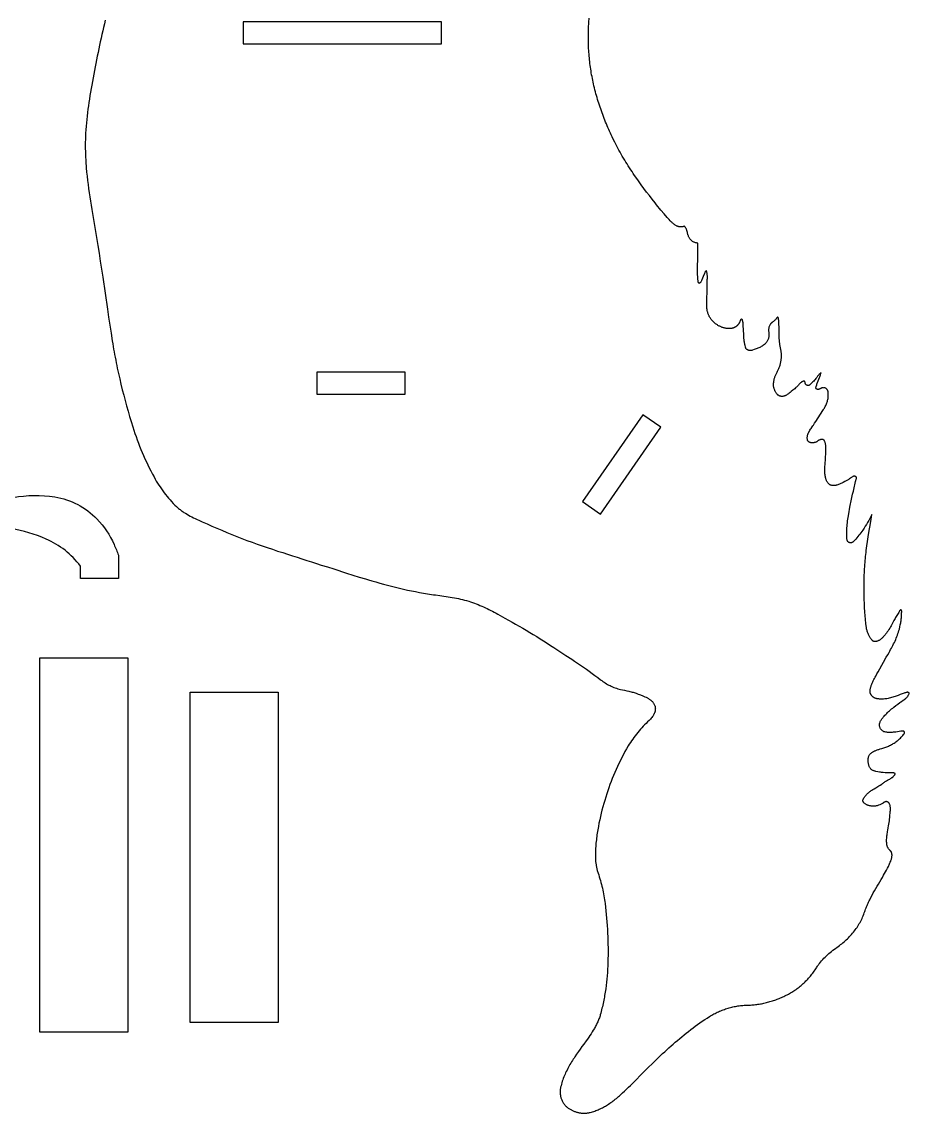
# Model space of a CAD drawing. Extents: x 35.5 to 67.2, y 24 to 50.4.
# Drawn here: x 54.17 to 59.21, y 24.09 to 30.28 of the extents above; entities that cross this region are included whole.
import ezdxf

# ---------------------------------------------------------------- set-up
doc = ezdxf.new("R2010")
doc.units = 0
doc.header["$MEASUREMENT"] = 0
doc.layers.get('0').update_dxf_attribs({"linetype": 'CONTINUOUS'})

msp = doc.modelspace()

# ---------------------------------------------------------------- linework, layer by layer
msp.add_lwpolyline([(54.6462, 30.2933), (54.6413, 30.2731), (54.6365, 30.2528), (54.6318, 30.2325), (54.6271, 30.2122), (54.6225, 30.1918), (54.618, 30.1715), (54.6135, 30.1511), (54.6092, 30.1307), (54.6049, 30.1103), (54.6007, 30.0898), (54.5965, 30.0694), (54.5925, 30.0489), (54.5885, 30.0285), (54.5846, 30.008), (54.5807, 29.9875), (54.577, 29.967), (54.5733, 29.9465), (54.5697, 29.9259), (54.5661, 29.9054), (54.5627, 29.8848), (54.5595, 29.8656), (54.5565, 29.8463), (54.5535, 29.8271), (54.5507, 29.8078), (54.5481, 29.7885), (54.5455, 29.7692), (54.5432, 29.7499), (54.5411, 29.7305), (54.5392, 29.7112), (54.5375, 29.6918), (54.536, 29.6724), (54.5348, 29.6529), (54.5339, 29.6335), (54.5335, 29.6238), (54.5332, 29.614), (54.533, 29.6043), (54.5329, 29.5946), (54.5329, 29.5848), (54.5329, 29.5751), (54.533, 29.5631), (54.5333, 29.5512), (54.5336, 29.5393), (54.534, 29.5274), (54.5346, 29.5155), (54.5352, 29.5036), (54.5359, 29.4918), (54.5367, 29.4799), (54.5375, 29.468), (54.5385, 29.4561), (54.5406, 29.4324), (54.5429, 29.4088), (54.5456, 29.3851), (54.5485, 29.3615), (54.5516, 29.3379), (54.5549, 29.3143), (54.5585, 29.2907), (54.5622, 29.2672), (54.566, 29.2437), (54.57, 29.2202), (54.574, 29.1967), (54.5818, 29.1517), (54.5894, 29.1066), (54.5968, 29.0615), (54.604, 29.0164), (54.6111, 28.9712), (54.618, 28.926), (54.6249, 28.8808), (54.6317, 28.8356), (54.6451, 28.7451), (54.6585, 28.6546), (54.6652, 28.6094), (54.672, 28.5642), (54.679, 28.519), (54.686, 28.4739), (54.6885, 28.4584), (54.691, 28.443), (54.6937, 28.4275), (54.6964, 28.4121), (54.6992, 28.3966), (54.7021, 28.3812), (54.7051, 28.3658), (54.7081, 28.3504), (54.7112, 28.3351), (54.7144, 28.3197), (54.7177, 28.3044), (54.7211, 28.289), (54.7245, 28.2737), (54.728, 28.2584), (54.7352, 28.2279), (54.7427, 28.1974), (54.7505, 28.167), (54.7585, 28.1367), (54.7668, 28.1064), (54.7754, 28.0762), (54.7842, 28.0461), (54.7932, 28.0161), (54.8025, 27.9862), (54.8083, 27.9678), (54.8144, 27.9495), (54.8207, 27.9313), (54.8272, 27.9131), (54.834, 27.895), (54.8409, 27.877), (54.8481, 27.859), (54.8555, 27.8412), (54.8631, 27.8234), (54.871, 27.8058), (54.879, 27.7882), (54.8873, 27.7708), (54.8958, 27.7534), (54.9045, 27.7362), (54.9134, 27.7191), (54.9225, 27.7022), (54.929, 27.6906), (54.9356, 27.6792), (54.9425, 27.6679), (54.9496, 27.6567), (54.9568, 27.6456), (54.9643, 27.6347), (54.972, 27.6238), (54.9799, 27.6132), (54.9879, 27.6027), (54.9962, 27.5923), (55.0047, 27.5822), (55.0134, 27.5722), (55.0223, 27.5624), (55.0314, 27.5527), (55.0408, 27.5433), (55.0503, 27.5341), (55.0542, 27.5305), (55.0581, 27.527), (55.0621, 27.5236), (55.0662, 27.5202), (55.0703, 27.517), (55.0745, 27.5138), (55.0788, 27.5107), (55.0831, 27.5076), (55.0874, 27.5047), (55.0918, 27.5017), (55.1007, 27.4961), (55.1098, 27.4907), (55.119, 27.4855), (55.1283, 27.4805), (55.1377, 27.4756), (55.1472, 27.4709), (55.1568, 27.4663), (55.1664, 27.4618), (55.176, 27.4574), (55.1953, 27.4486), (55.2232, 27.4361), (55.2512, 27.4238), (55.2793, 27.4116), (55.3074, 27.3996), (55.3357, 27.3878), (55.3641, 27.3763), (55.3925, 27.3649), (55.4211, 27.3537), (55.4497, 27.3428), (55.4784, 27.3321), (55.5072, 27.3216), (55.5361, 27.3114), (55.5651, 27.3015), (55.5941, 27.2918), (55.6233, 27.2823), (55.6525, 27.2732), (55.6798, 27.2646), (55.707, 27.2558), (55.7343, 27.247), (55.7615, 27.238), (55.7887, 27.2291), (55.8159, 27.2202), (55.8432, 27.2114), (55.8705, 27.2029), (55.9064, 27.1917), (55.9423, 27.1804), (56.014, 27.1574), (56.0499, 27.146), (56.0858, 27.1347), (56.1218, 27.1237), (56.1398, 27.1183), (56.1578, 27.113), (56.1801, 27.1066), (56.2024, 27.1003), (56.2247, 27.0941), (56.2471, 27.0882), (56.2696, 27.0823), (56.2921, 27.0767), (56.3146, 27.0713), (56.3372, 27.0661), (56.3598, 27.061), (56.3825, 27.0563), (56.4053, 27.0517), (56.428, 27.0474), (56.4509, 27.0434), (56.4737, 27.0396), (56.4967, 27.0362), (56.5081, 27.0346), (56.5196, 27.033), (56.5433, 27.0299), (56.567, 27.0266), (56.5788, 27.0248), (56.5906, 27.023), (56.6024, 27.0211), (56.6141, 27.0191), (56.6259, 27.0169), (56.6376, 27.0146), (56.6492, 27.0122), (56.6609, 27.0096), (56.6725, 27.0068), (56.684, 27.0038), (56.6956, 27.0006), (56.7071, 26.9971), (56.7179, 26.9936), (56.7286, 26.99), (56.7392, 26.9862), (56.7498, 26.9822), (56.7603, 26.9781), (56.7708, 26.9738), (56.7812, 26.9694), (56.7915, 26.9648), (56.8017, 26.9602), (56.812, 26.9553), (56.8221, 26.9504), (56.8322, 26.9453), (56.8422, 26.9402), (56.8522, 26.9349), (56.8622, 26.9295), (56.8721, 26.9241), (56.9126, 26.9014), (56.953, 26.8786), (56.9731, 26.8672), (56.9932, 26.8556), (57.0133, 26.844), (57.0333, 26.8323), (57.0532, 26.8205), (57.0731, 26.8086), (57.0929, 26.7966), (57.1126, 26.7844), (57.1323, 26.7721), (57.1518, 26.7597), (57.1713, 26.7471), (57.1907, 26.7343), (57.2242, 26.7121), (57.2578, 26.69), (57.2913, 26.6678), (57.3081, 26.6567), (57.3248, 26.6455), (57.3414, 26.6342), (57.358, 26.6228), (57.3744, 26.6114), (57.3908, 26.5998), (57.4071, 26.5881), (57.4233, 26.5762), (57.4394, 26.5642), (57.4554, 26.5519), (57.4617, 26.5472), (57.4681, 26.5426), (57.4746, 26.5381), (57.4812, 26.5338), (57.488, 26.5297), (57.4948, 26.5258), (57.5018, 26.522), (57.5088, 26.5184), (57.5159, 26.5151), (57.5231, 26.5119), (57.5304, 26.5089), (57.5378, 26.5062), (57.5452, 26.5036), (57.5527, 26.5013), (57.5603, 26.4993), (57.5679, 26.4974), (57.5797, 26.4949), (57.5917, 26.4923), (57.6038, 26.4897), (57.6159, 26.487), (57.6219, 26.4855), (57.6278, 26.484), (57.6337, 26.4824), (57.6395, 26.4808), (57.6451, 26.479), (57.6507, 26.4772), (57.6561, 26.4753), (57.6613, 26.4732), (57.6683, 26.4704), (57.6755, 26.4677), (57.6905, 26.462), (57.6981, 26.459), (57.7056, 26.4558), (57.7131, 26.4524), (57.7168, 26.4506), (57.7204, 26.4487), (57.7239, 26.4467), (57.7274, 26.4447), (57.7308, 26.4426), (57.7341, 26.4404), (57.7373, 26.438), (57.7404, 26.4356), (57.7433, 26.4331), (57.7461, 26.4304), (57.7488, 26.4276), (57.7514, 26.4247), (57.7537, 26.4217), (57.7559, 26.4185), (57.758, 26.4152), (57.7598, 26.4117), (57.7615, 26.4081), (57.7629, 26.4043), (57.7638, 26.4014), (57.7645, 26.3984), (57.7651, 26.3955), (57.7654, 26.3926), (57.7656, 26.3897), (57.7657, 26.3868), (57.7656, 26.3839), (57.7653, 26.381), (57.765, 26.3781), (57.7644, 26.3753), (57.7638, 26.3725), (57.763, 26.3696), (57.7621, 26.3668), (57.7611, 26.3641), (57.76, 26.3613), (57.7587, 26.3586), (57.7574, 26.3559), (57.756, 26.3532), (57.7545, 26.3506), (57.7529, 26.348), (57.7513, 26.3455), (57.7496, 26.3429), (57.7459, 26.338), (57.7421, 26.3333), (57.7381, 26.3288), (57.734, 26.3245), (57.7298, 26.3204), (57.7215, 26.3126), (57.7132, 26.3045), (57.705, 26.2963), (57.697, 26.2879), (57.689, 26.2794), (57.6811, 26.2707), (57.6734, 26.2619), (57.6658, 26.2529), (57.6584, 26.2438), (57.6512, 26.2345), (57.6441, 26.2252), (57.6372, 26.2157), (57.6305, 26.2061), (57.6241, 26.1964), (57.6178, 26.1865), (57.6118, 26.1766), (57.6025, 26.1605), (57.5934, 26.1442), (57.5845, 26.1277), (57.5759, 26.1112), (57.5674, 26.0945), (57.5592, 26.0777), (57.5512, 26.0607), (57.5435, 26.0437), (57.536, 26.0265), (57.5287, 26.0092), (57.5216, 25.9919), (57.5148, 25.9744), (57.5082, 25.9569), (57.5019, 25.9394), (57.4958, 25.9217), (57.4899, 25.904), (57.4841, 25.8859), (57.4786, 25.8677), (57.4732, 25.8495), (57.4681, 25.8311), (57.4632, 25.8127), (57.4585, 25.7942), (57.4541, 25.7757), (57.45, 25.7571), (57.4461, 25.7384), (57.4425, 25.7197), (57.4408, 25.7103), (57.4392, 25.7009), (57.4377, 25.6915), (57.4362, 25.6821), (57.4348, 25.6727), (57.4335, 25.6633), (57.4323, 25.6538), (57.4312, 25.6444), (57.4301, 25.635), (57.4291, 25.6255), (57.4283, 25.6161), (57.4275, 25.6066), (57.4268, 25.5971), (57.4262, 25.5875), (57.4258, 25.5779), (57.4255, 25.5684), (57.4254, 25.5588), (57.4255, 25.5492), (57.4258, 25.5396), (57.4263, 25.53), (57.4271, 25.5205), (57.4281, 25.511), (57.4295, 25.5015), (57.4302, 25.4968), (57.4311, 25.4921), (57.432, 25.4874), (57.433, 25.4828), (57.4341, 25.4781), (57.4353, 25.4735), (57.4366, 25.4689), (57.4379, 25.4643), (57.4394, 25.4597), (57.4409, 25.4552), (57.4445, 25.4446), (57.448, 25.434), (57.4512, 25.4234), (57.4543, 25.4127), (57.4573, 25.402), (57.4601, 25.3912), (57.4627, 25.3804), (57.4652, 25.3696), (57.4676, 25.3588), (57.4698, 25.3479), (57.4719, 25.337), (57.4739, 25.3261), (57.4757, 25.3151), (57.4774, 25.3041), (57.479, 25.2931), (57.4805, 25.282), (57.4831, 25.2612), (57.4854, 25.2404), (57.4876, 25.2195), (57.4895, 25.1986), (57.4913, 25.1778), (57.4928, 25.1569), (57.4941, 25.136), (57.4951, 25.1151), (57.496, 25.0941), (57.4967, 25.0732), (57.4971, 25.0523), (57.4974, 25.0313), (57.4974, 25.0104), (57.4973, 24.9894), (57.4969, 24.9684), (57.4964, 24.9474), (57.4957, 24.9287), (57.4948, 24.9099), (57.4936, 24.8912), (57.4922, 24.8726), (57.4906, 24.854), (57.4887, 24.8354), (57.4865, 24.8168), (57.4841, 24.7983), (57.4814, 24.7798), (57.4799, 24.7706), (57.4783, 24.7613), (57.4767, 24.7521), (57.475, 24.743), (57.4733, 24.7338), (57.4714, 24.7246), (57.4695, 24.7154), (57.4675, 24.7063), (57.4654, 24.6972), (57.4632, 24.688), (57.4609, 24.6789), (57.4586, 24.6698), (57.4561, 24.6608), (57.4536, 24.6517), (57.4519, 24.6459), (57.4501, 24.6401), (57.4481, 24.6344), (57.446, 24.6287), (57.4439, 24.6231), (57.4416, 24.6175), (57.4392, 24.612), (57.4367, 24.6065), (57.4342, 24.601), (57.4315, 24.5956), (57.4288, 24.5902), (57.426, 24.5849), (57.4231, 24.5796), (57.4201, 24.5743), (57.414, 24.5639), (57.4077, 24.5536), (57.4012, 24.5434), (57.3945, 24.5334), (57.3876, 24.5234), (57.3807, 24.5135), (57.3737, 24.5037), (57.3596, 24.4844), (57.3495, 24.4704), (57.3393, 24.4564), (57.3292, 24.4421), (57.3192, 24.4278), (57.3094, 24.4133), (57.3046, 24.4059), (57.2998, 24.3986), (57.2951, 24.3911), (57.2905, 24.3837), (57.2859, 24.3762), (57.2815, 24.3686), (57.2771, 24.361), (57.2729, 24.3534), (57.2688, 24.3457), (57.2648, 24.3379), (57.2609, 24.3301), (57.2571, 24.3222), (57.2535, 24.3143), (57.2501, 24.3064), (57.2468, 24.2983), (57.2436, 24.2902), (57.2407, 24.2821), (57.2379, 24.2739), (57.2353, 24.2656), (57.2329, 24.2573), (57.2307, 24.2489), (57.2286, 24.2404), (57.2278, 24.2365), (57.2272, 24.2326), (57.2266, 24.2285), (57.2262, 24.2245), (57.2259, 24.2205), (57.2258, 24.2164), (57.2258, 24.2123), (57.2259, 24.2083), (57.2262, 24.2042), (57.2266, 24.2001), (57.2271, 24.1961), (57.2277, 24.1921), (57.2285, 24.1882), (57.2294, 24.1842), (57.2305, 24.1804), (57.2316, 24.1766), (57.2332, 24.1722), (57.2349, 24.168), (57.2368, 24.1638), (57.2388, 24.1597), (57.2411, 24.1557), (57.2435, 24.1518), (57.2461, 24.1479), (57.2488, 24.1442), (57.2517, 24.1406), (57.2548, 24.1371), (57.258, 24.1337), (57.2613, 24.1305), (57.2647, 24.1274), (57.2683, 24.1245), (57.2719, 24.1217), (57.2757, 24.1191), (57.279, 24.117), (57.2824, 24.115), (57.2859, 24.113), (57.2893, 24.1112), (57.2929, 24.1094), (57.2965, 24.1077), (57.3001, 24.1061), (57.3037, 24.1046), (57.3074, 24.1031), (57.3112, 24.1018), (57.3149, 24.1005), (57.3187, 24.0994), (57.3226, 24.0983), (57.3264, 24.0973), (57.3303, 24.0965), (57.3342, 24.0957), (57.3381, 24.095), (57.342, 24.0944), (57.3459, 24.094), (57.3499, 24.0936), (57.3538, 24.0933), (57.3578, 24.0931), (57.3617, 24.0931), (57.3657, 24.0931), (57.3697, 24.0933), (57.3736, 24.0935), (57.3775, 24.0939), (57.3815, 24.0944), (57.3854, 24.095), (57.3893, 24.0957), (57.3932, 24.0965), (57.397, 24.0974), (57.4035, 24.0992), (57.4099, 24.1011), (57.4163, 24.1031), (57.4226, 24.1052), (57.4289, 24.1075), (57.4351, 24.1099), (57.4413, 24.1124), (57.4474, 24.1151), (57.4535, 24.1179), (57.4595, 24.1208), (57.4655, 24.1238), (57.4714, 24.1269), (57.4772, 24.1302), (57.483, 24.1335), (57.4888, 24.137), (57.4945, 24.1406), (57.501, 24.1448), (57.5075, 24.1492), (57.5139, 24.1537), (57.5202, 24.1582), (57.5265, 24.1628), (57.5327, 24.1676), (57.5388, 24.1723), (57.5449, 24.1772), (57.5509, 24.1821), (57.5569, 24.1871), (57.5628, 24.1922), (57.5686, 24.1973), (57.5802, 24.2077), (57.5916, 24.2183), (57.6029, 24.2291), (57.6141, 24.2399), (57.6252, 24.2509), (57.6362, 24.262), (57.658, 24.2842), (57.6799, 24.3064), (57.7027, 24.3293), (57.7256, 24.3521), (57.7487, 24.3748), (57.7719, 24.3974), (57.7836, 24.4086), (57.7953, 24.4197), (57.8071, 24.4308), (57.8189, 24.4418), (57.8308, 24.4527), (57.8428, 24.4636), (57.8548, 24.4744), (57.8669, 24.4851), (57.8791, 24.4957), (57.8913, 24.5062), (57.9037, 24.5167), (57.9161, 24.527), (57.9286, 24.5372), (57.9412, 24.5473), (57.9539, 24.5573), (57.9667, 24.5672), (57.9796, 24.5769), (57.9925, 24.5865), (58.0056, 24.596), (58.0189, 24.6054), (58.0322, 24.6146), (58.0456, 24.6236), (58.0592, 24.6325), (58.0728, 24.6412), (58.079, 24.645), (58.0852, 24.6487), (58.0915, 24.6523), (58.0979, 24.6558), (58.1043, 24.6591), (58.1107, 24.6624), (58.1172, 24.6655), (58.1238, 24.6685), (58.1304, 24.6715), (58.1371, 24.6743), (58.1438, 24.6769), (58.1505, 24.6795), (58.1573, 24.6819), (58.1641, 24.6843), (58.171, 24.6865), (58.1778, 24.6886), (58.1848, 24.6906), (58.1917, 24.6925), (58.1987, 24.6942), (58.2057, 24.6958), (58.2128, 24.6973), (58.2199, 24.6987), (58.227, 24.7), (58.2341, 24.7012), (58.2412, 24.7022), (58.2484, 24.7031), (58.2556, 24.7039), (58.2627, 24.7046), (58.2699, 24.7051), (58.2772, 24.7055), (58.2844, 24.7058), (58.2916, 24.706), (58.2986, 24.7062), (58.3056, 24.7064), (58.3126, 24.7068), (58.3196, 24.7074), (58.3266, 24.708), (58.3335, 24.7087), (58.3405, 24.7096), (58.3474, 24.7106), (58.3544, 24.7116), (58.3613, 24.7128), (58.3682, 24.7141), (58.3751, 24.7155), (58.3819, 24.7169), (58.3888, 24.7185), (58.3956, 24.7202), (58.4024, 24.7219), (58.4092, 24.7238), (58.4159, 24.7258), (58.4227, 24.7278), (58.4294, 24.7299), (58.436, 24.7321), (58.4427, 24.7344), (58.4493, 24.7368), (58.4558, 24.7393), (58.4624, 24.7418), (58.4689, 24.7444), (58.4753, 24.7471), (58.4818, 24.7499), (58.4882, 24.7527), (58.4945, 24.7556), (58.5008, 24.7586), (58.5071, 24.7616), (58.5136, 24.7649), (58.5201, 24.7684), (58.5265, 24.7719), (58.5328, 24.7755), (58.5391, 24.7793), (58.5454, 24.7832), (58.5516, 24.7872), (58.5577, 24.7912), (58.5637, 24.7955), (58.5697, 24.7998), (58.5756, 24.8042), (58.5814, 24.8087), (58.5872, 24.8133), (58.5928, 24.818), (58.5984, 24.8228), (58.6039, 24.8278), (58.6094, 24.8328), (58.6147, 24.8379), (58.6199, 24.843), (58.6251, 24.8483), (58.6302, 24.8537), (58.6352, 24.8591), (58.64, 24.8647), (58.6448, 24.8703), (58.6495, 24.876), (58.6541, 24.8817), (58.6586, 24.8876), (58.6629, 24.8935), (58.6672, 24.8995), (58.6713, 24.9056), (58.6754, 24.9117), (58.6793, 24.9179), (58.6819, 24.922), (58.6846, 24.9262), (58.6874, 24.9302), (58.6902, 24.9342), (58.6931, 24.9382), (58.696, 24.9421), (58.7021, 24.9498), (58.7084, 24.9573), (58.7149, 24.9646), (58.7216, 24.9718), (58.7285, 24.9788), (58.7355, 24.9856), (58.7428, 24.9922), (58.7502, 24.9987), (58.7577, 25.005), (58.7654, 25.0112), (58.7731, 25.0172), (58.781, 25.0231), (58.789, 25.0288), (58.7959, 25.0337), (58.8028, 25.0388), (58.8096, 25.0439), (58.8164, 25.0491), (58.823, 25.0544), (58.8296, 25.0599), (58.8361, 25.0654), (58.8425, 25.071), (58.8488, 25.0767), (58.855, 25.0826), (58.8611, 25.0885), (58.8671, 25.0946), (58.8729, 25.1008), (58.8786, 25.1071), (58.8842, 25.1135), (58.8897, 25.1201), (58.8949, 25.1266), (58.8999, 25.1333), (58.9048, 25.1401), (58.9095, 25.147), (58.914, 25.154), (58.9184, 25.1611), (58.9226, 25.1683), (58.9267, 25.1756), (58.9306, 25.183), (58.9343, 25.1905), (58.9378, 25.1981), (58.9412, 25.2057), (58.9445, 25.2134), (58.9475, 25.2212), (58.9505, 25.2291), (58.9532, 25.237), (58.9556, 25.2438), (58.9581, 25.2507), (58.9607, 25.2575), (58.9634, 25.2642), (58.9661, 25.2709), (58.969, 25.2776), (58.972, 25.2842), (58.975, 25.2908), (58.9781, 25.2974), (58.9813, 25.304), (58.9879, 25.3169), (58.9947, 25.3298), (59.0017, 25.3426), (59.0088, 25.3553), (59.0161, 25.3679), (59.0235, 25.3805), (59.0309, 25.393), (59.0459, 25.418), (59.0533, 25.4305), (59.0606, 25.443), (59.0662, 25.4527), (59.0717, 25.4624), (59.0771, 25.4723), (59.0823, 25.4823), (59.0873, 25.4924), (59.0897, 25.4974), (59.092, 25.5025), (59.0943, 25.5076), (59.0964, 25.5127), (59.0984, 25.5178), (59.1004, 25.5229), (59.1017, 25.5266), (59.103, 25.5305), (59.1042, 25.5344), (59.1053, 25.5384), (59.1063, 25.5424), (59.1071, 25.5465), (59.1076, 25.5505), (59.1079, 25.5546), (59.1079, 25.5566), (59.1079, 25.5585), (59.1078, 25.5605), (59.1076, 25.5625), (59.1073, 25.5644), (59.1069, 25.5663), (59.1064, 25.5682), (59.1058, 25.57), (59.1051, 25.5719), (59.1043, 25.5736), (59.1034, 25.5754), (59.1023, 25.5771), (59.1012, 25.5787), (59.0999, 25.5804), (59.0984, 25.5819), (59.0969, 25.5834), (59.0948, 25.5854), (59.0929, 25.5873), (59.0912, 25.5893), (59.0895, 25.5914), (59.088, 25.5934), (59.0867, 25.5956), (59.0854, 25.5977), (59.0842, 25.6), (59.0832, 25.6022), (59.0822, 25.6046), (59.0814, 25.6069), (59.0807, 25.6093), (59.08, 25.6118), (59.0795, 25.6143), (59.079, 25.6169), (59.0787, 25.6196), (59.078, 25.6263), (59.0776, 25.6329), (59.0774, 25.6396), (59.0775, 25.6461), (59.0777, 25.6527), (59.0782, 25.6592), (59.0788, 25.6657), (59.0796, 25.6722), (59.0804, 25.6787), (59.0815, 25.6851), (59.0826, 25.6916), (59.0837, 25.6981), (59.0862, 25.7111), (59.0888, 25.7241), (59.0905, 25.7334), (59.0919, 25.7426), (59.0931, 25.7518), (59.0942, 25.761), (59.0952, 25.7703), (59.0961, 25.7795), (59.0977, 25.7981), (59.0983, 25.8046), (59.0987, 25.8111), (59.099, 25.8174), (59.099, 25.8206), (59.0989, 25.8238), (59.0987, 25.827), (59.0984, 25.8301), (59.098, 25.8333), (59.0974, 25.8364), (59.0966, 25.8396), (59.0957, 25.8428), (59.0945, 25.8459), (59.0932, 25.8491), (59.0926, 25.8503), (59.0919, 25.8514), (59.0912, 25.8524), (59.0905, 25.8534), (59.0897, 25.8543), (59.0888, 25.8552), (59.088, 25.856), (59.087, 25.8567), (59.085, 25.858), (59.0829, 25.859), (59.0807, 25.8597), (59.0784, 25.8602), (59.0761, 25.8604), (59.0737, 25.8604), (59.0714, 25.8601), (59.069, 25.8596), (59.0667, 25.8588), (59.0645, 25.8578), (59.0623, 25.8565), (59.0603, 25.8549), (59.0587, 25.8536), (59.057, 25.8523), (59.0536, 25.85), (59.05, 25.8479), (59.0464, 25.846), (59.0427, 25.8443), (59.0389, 25.8427), (59.0315, 25.8397), (59.0281, 25.8385), (59.0246, 25.8374), (59.021, 25.8366), (59.0173, 25.8359), (59.0135, 25.8355), (59.0097, 25.8351), (59.0058, 25.8349), (59.002, 25.8349), (58.9981, 25.835), (58.9943, 25.8352), (58.9905, 25.8356), (58.9868, 25.836), (58.9832, 25.8366), (58.9797, 25.8373), (58.9763, 25.838), (58.9731, 25.8389), (58.9705, 25.8397), (58.9678, 25.8408), (58.9649, 25.8421), (58.962, 25.8436), (58.9591, 25.8453), (58.9562, 25.8472), (58.9535, 25.8493), (58.9509, 25.8515), (58.9486, 25.8538), (58.9476, 25.855), (58.9466, 25.8563), (58.9458, 25.8576), (58.945, 25.8589), (58.9443, 25.8602), (58.9438, 25.8615), (58.9433, 25.8629), (58.943, 25.8643), (58.9428, 25.8657), (58.9428, 25.8671), (58.9429, 25.8685), (58.9432, 25.8699), (58.9436, 25.8714), (58.9442, 25.8728), (58.9464, 25.8773), (58.9489, 25.8816), (58.9516, 25.8857), (58.9544, 25.8897), (58.9574, 25.8936), (58.9605, 25.8973), (58.9638, 25.9009), (58.9672, 25.9044), (58.9708, 25.9077), (58.9745, 25.9109), (58.9782, 25.9141), (58.9821, 25.9172), (58.9861, 25.9201), (58.9901, 25.923), (58.9942, 25.9258), (58.9984, 25.9286), (59.0069, 25.934), (59.0155, 25.9393), (59.0327, 25.9496), (59.0412, 25.9548), (59.0494, 25.96), (59.0535, 25.9628), (59.0575, 25.9655), (59.0614, 25.9683), (59.0651, 25.9712), (59.067, 25.9726), (59.069, 25.974), (59.0731, 25.9767), (59.0773, 25.9792), (59.0817, 25.9816), (59.0906, 25.9864), (59.095, 25.9888), (59.0994, 25.9913), (59.1037, 25.9939), (59.1078, 25.9967), (59.1098, 25.9981), (59.1117, 25.9997), (59.1136, 26.0012), (59.1154, 26.0029), (59.1171, 26.0046), (59.1187, 26.0064), (59.1203, 26.0083), (59.1218, 26.0103), (59.1232, 26.0123), (59.1244, 26.0145), (59.1256, 26.0168), (59.1267, 26.0191), (59.1253, 26.0201), (59.1238, 26.0209), (59.1223, 26.0216), (59.1208, 26.0222), (59.1192, 26.0228), (59.1177, 26.0232), (59.1161, 26.0236), (59.1145, 26.0239), (59.1112, 26.0243), (59.1079, 26.0245), (59.1046, 26.0245), (59.1013, 26.0244), (59.0959, 26.0241), (59.0906, 26.0241), (59.0853, 26.0241), (59.0799, 26.0242), (59.0693, 26.0247), (59.0585, 26.0254), (59.0531, 26.0258), (59.0478, 26.0264), (59.0425, 26.0271), (59.0372, 26.028), (59.0268, 26.03), (59.0163, 26.0321), (59.0131, 26.0327), (59.01, 26.0334), (59.007, 26.0343), (59.004, 26.0352), (59.0011, 26.0364), (58.9983, 26.0377), (58.9955, 26.0393), (58.9928, 26.0412), (58.9902, 26.0434), (58.9879, 26.0458), (58.9857, 26.0483), (58.9838, 26.0509), (58.9821, 26.0537), (58.9806, 26.0565), (58.9792, 26.0595), (58.978, 26.0625), (58.977, 26.0657), (58.9761, 26.0688), (58.9753, 26.0721), (58.9746, 26.0753), (58.9741, 26.0786), (58.9736, 26.0819), (58.9729, 26.0884), (58.9727, 26.0914), (58.9726, 26.0944), (58.9726, 26.0974), (58.9727, 26.1004), (58.9729, 26.1034), (58.9733, 26.1064), (58.9738, 26.1094), (58.9744, 26.1123), (58.9752, 26.1152), (58.9762, 26.118), (58.9773, 26.1208), (58.9787, 26.1234), (58.9802, 26.126), (58.9819, 26.1284), (58.9838, 26.1308), (58.9859, 26.133), (58.9893, 26.136), (58.9928, 26.1388), (58.9964, 26.1413), (59.0001, 26.1437), (59.0039, 26.1458), (59.0079, 26.1478), (59.0119, 26.1496), (59.016, 26.1513), (59.0201, 26.1529), (59.0243, 26.1544), (59.0285, 26.1557), (59.0327, 26.157), (59.0413, 26.1595), (59.0498, 26.1619), (59.0555, 26.1635), (59.0611, 26.1653), (59.0668, 26.1672), (59.0723, 26.1692), (59.0779, 26.1713), (59.0834, 26.1736), (59.0889, 26.176), (59.0943, 26.1785), (59.0996, 26.1811), (59.1049, 26.1838), (59.1102, 26.1867), (59.1153, 26.1896), (59.1204, 26.1927), (59.1254, 26.196), (59.1303, 26.1993), (59.1351, 26.2027), (59.1378, 26.2048), (59.1404, 26.2069), (59.143, 26.209), (59.1455, 26.2113), (59.1505, 26.2159), (59.1552, 26.2206), (59.1599, 26.2256), (59.1644, 26.2306), (59.1688, 26.2358), (59.1731, 26.241), (59.1754, 26.2436), (59.1765, 26.2449), (59.1775, 26.2463), (59.1784, 26.2478), (59.1787, 26.2486), (59.179, 26.2494), (59.1792, 26.2502), (59.1793, 26.2511), (59.1793, 26.2521), (59.1792, 26.2531), (59.179, 26.2541), (59.1786, 26.2551), (59.1782, 26.256), (59.1777, 26.2567), (59.1772, 26.2575), (59.1765, 26.2581), (59.1758, 26.2586), (59.1751, 26.2591), (59.1743, 26.2595), (59.1734, 26.2598), (59.1716, 26.2603), (59.1697, 26.2606), (59.1678, 26.2606), (59.1654, 26.2605), (59.1631, 26.2604), (59.1585, 26.2598), (59.1494, 26.2583), (59.1393, 26.2568), (59.1292, 26.2555), (59.1189, 26.2543), (59.1138, 26.2539), (59.1087, 26.2535), (59.1035, 26.2533), (59.0984, 26.2531), (59.0932, 26.2531), (59.0881, 26.2533), (59.083, 26.2536), (59.0779, 26.254), (59.0729, 26.2547), (59.0679, 26.2556), (59.0651, 26.2562), (59.0623, 26.2572), (59.0597, 26.2583), (59.0571, 26.2597), (59.0547, 26.2613), (59.0523, 26.2631), (59.0501, 26.2651), (59.048, 26.2672), (59.046, 26.2694), (59.0443, 26.2718), (59.0426, 26.2743), (59.0412, 26.2769), (59.0399, 26.2796), (59.0389, 26.2824), (59.038, 26.2851), (59.0374, 26.288), (59.0371, 26.2899), (59.0369, 26.2919), (59.0369, 26.2939), (59.0369, 26.2958), (59.037, 26.2978), (59.0372, 26.2997), (59.0375, 26.3017), (59.0379, 26.3036), (59.0383, 26.3055), (59.0389, 26.3075), (59.0402, 26.3112), (59.0417, 26.315), (59.0435, 26.3187), (59.0455, 26.3223), (59.0477, 26.3258), (59.05, 26.3293), (59.0524, 26.3327), (59.055, 26.3359), (59.0575, 26.3391), (59.0601, 26.3421), (59.0627, 26.3451), (59.0676, 26.3504), (59.0727, 26.3557), (59.0779, 26.3609), (59.0832, 26.366), (59.0887, 26.3711), (59.0943, 26.3761), (59.1, 26.3811), (59.1058, 26.386), (59.1117, 26.3909), (59.1175, 26.3957), (59.1294, 26.4051), (59.1413, 26.4142), (59.153, 26.4231), (59.1573, 26.4262), (59.1617, 26.4292), (59.1708, 26.4352), (59.1754, 26.4382), (59.1798, 26.4414), (59.184, 26.4447), (59.1861, 26.4464), (59.1881, 26.4481), (59.1905, 26.4505), (59.1927, 26.453), (59.1949, 26.4557), (59.1969, 26.4584), (59.1988, 26.4613), (59.2005, 26.4643), (59.2021, 26.4672), (59.2034, 26.4702), (59.2043, 26.4723), (59.2048, 26.4734), (59.2051, 26.4746), (59.2052, 26.4757), (59.2051, 26.4768), (59.205, 26.4772), (59.2047, 26.4777), (59.2044, 26.4781), (59.2039, 26.4784), (59.2024, 26.4793), (59.2007, 26.4799), (59.1991, 26.4804), (59.1975, 26.4806), (59.1958, 26.4807), (59.1941, 26.4806), (59.1924, 26.4804), (59.1907, 26.4801), (59.189, 26.4797), (59.1873, 26.4792), (59.1839, 26.4781), (59.1806, 26.477), (59.1773, 26.4759), (59.1715, 26.4742), (59.1657, 26.4722), (59.1599, 26.4701), (59.1542, 26.4678), (59.1427, 26.4633), (59.137, 26.461), (59.1313, 26.4589), (59.125, 26.4566), (59.1186, 26.4545), (59.1122, 26.4524), (59.1058, 26.4505), (59.0993, 26.4488), (59.0927, 26.4472), (59.0862, 26.4458), (59.0795, 26.4445), (59.0729, 26.4435), (59.0663, 26.4428), (59.0596, 26.4422), (59.0529, 26.4419), (59.0462, 26.4419), (59.0428, 26.4421), (59.0395, 26.4422), (59.0361, 26.4425), (59.0328, 26.4428), (59.0294, 26.4433), (59.0261, 26.4438), (59.0239, 26.4441), (59.0218, 26.4446), (59.0196, 26.4452), (59.0175, 26.4458), (59.0154, 26.4465), (59.0133, 26.4473), (59.0112, 26.4482), (59.0092, 26.4492), (59.0072, 26.4502), (59.0053, 26.4513), (59.0034, 26.4524), (59.0016, 26.4537), (58.9998, 26.455), (58.9981, 26.4563), (58.9965, 26.4578), (58.9949, 26.4593), (58.9934, 26.4608), (58.992, 26.4624), (58.9907, 26.4641), (58.9895, 26.4658), (58.9884, 26.4676), (58.9874, 26.4695), (58.9864, 26.4714), (58.9856, 26.4733), (58.9849, 26.4753), (58.9844, 26.4773), (58.9839, 26.4794), (58.9836, 26.4816), (58.9834, 26.4837), (58.9834, 26.486), (58.9835, 26.4882), (58.9837, 26.4905), (58.9843, 26.4943), (58.9849, 26.4981), (58.9857, 26.5018), (58.9865, 26.5055), (58.9874, 26.5091), (58.9884, 26.5126), (58.9894, 26.5162), (58.9905, 26.5197), (58.993, 26.5265), (58.9957, 26.5333), (58.9986, 26.5399), (59.0016, 26.5464), (59.0049, 26.5529), (59.0083, 26.5593), (59.0118, 26.5657), (59.0153, 26.572), (59.0226, 26.5847), (59.0299, 26.5976), (59.0604, 26.6525), (59.0757, 26.6798), (59.0835, 26.6934), (59.0913, 26.707), (59.0958, 26.7149), (59.1003, 26.7228), (59.1047, 26.7308), (59.109, 26.7388), (59.1132, 26.7469), (59.1172, 26.755), (59.1212, 26.7632), (59.125, 26.7714), (59.1287, 26.7797), (59.1323, 26.7881), (59.1356, 26.7965), (59.1388, 26.805), (59.1418, 26.8136), (59.1446, 26.8222), (59.1472, 26.831), (59.1495, 26.8398), (59.1523, 26.8513), (59.1549, 26.8628), (59.1561, 26.8685), (59.1572, 26.8743), (59.1583, 26.8801), (59.1592, 26.8859), (59.1601, 26.8917), (59.1608, 26.8975), (59.1615, 26.9033), (59.162, 26.9092), (59.1624, 26.915), (59.1626, 26.9209), (59.1627, 26.9267), (59.1627, 26.9326), (59.1628, 26.9349), (59.1629, 26.9372), (59.163, 26.9395), (59.163, 26.9417), (59.1628, 26.9428), (59.1626, 26.9438), (59.1623, 26.9448), (59.1618, 26.9457), (59.1611, 26.9466), (59.1604, 26.9474), (59.1594, 26.9481), (59.1582, 26.9488), (59.1571, 26.9483), (59.1561, 26.9477), (59.1552, 26.947), (59.1543, 26.9463), (59.1535, 26.9455), (59.1527, 26.9446), (59.1513, 26.9426), (59.1501, 26.9405), (59.1489, 26.9384), (59.1477, 26.9363), (59.1465, 26.9342), (59.1393, 26.9227), (59.132, 26.911), (59.1284, 26.905), (59.125, 26.8991), (59.1217, 26.8932), (59.1186, 26.8873), (59.1111, 26.8729), (59.1072, 26.8657), (59.1032, 26.8584), (59.0991, 26.8512), (59.0948, 26.844), (59.0904, 26.8368), (59.0858, 26.8298), (59.0811, 26.8229), (59.0762, 26.8161), (59.0711, 26.8096), (59.0685, 26.8064), (59.0659, 26.8033), (59.0632, 26.8002), (59.0604, 26.7972), (59.0576, 26.7942), (59.0547, 26.7914), (59.0518, 26.7886), (59.0488, 26.7859), (59.0458, 26.7832), (59.0427, 26.7807), (59.0403, 26.7789), (59.0377, 26.7771), (59.0349, 26.7754), (59.0319, 26.7738), (59.0289, 26.7724), (59.0258, 26.7711), (59.0226, 26.7701), (59.0194, 26.7692), (59.0163, 26.7687), (59.0147, 26.7685), (59.0131, 26.7684), (59.0116, 26.7684), (59.01, 26.7685), (59.0085, 26.7686), (59.007, 26.7689), (59.0056, 26.7692), (59.0042, 26.7697), (59.0028, 26.7702), (59.0014, 26.7709), (59.0001, 26.7717), (58.9989, 26.7725), (58.9977, 26.7735), (58.9965, 26.7746), (58.9933, 26.7782), (58.9903, 26.7818), (58.9874, 26.7855), (58.9848, 26.7893), (58.9823, 26.7932), (58.9799, 26.7972), (58.9778, 26.8012), (58.9758, 26.8053), (58.9739, 26.8095), (58.9721, 26.8138), (58.9705, 26.8181), (58.969, 26.8224), (58.9677, 26.8269), (58.9664, 26.8313), (58.9653, 26.8358), (58.9642, 26.8404), (58.9633, 26.845), (58.9624, 26.8496), (58.9616, 26.8542), (58.9609, 26.8589), (58.9597, 26.8683), (58.9586, 26.8777), (58.9578, 26.8871), (58.957, 26.8965), (58.9556, 26.915), (58.9539, 26.938), (58.9525, 26.961), (58.9513, 26.9841), (58.9504, 27.0073), (58.9498, 27.0305), (58.9494, 27.0537), (58.9493, 27.077), (58.9496, 27.1003), (58.9501, 27.1237), (58.9504, 27.1353), (58.9509, 27.1469), (58.9514, 27.1586), (58.952, 27.1702), (58.9527, 27.1818), (58.9534, 27.1934), (58.9542, 27.205), (58.9552, 27.2166), (58.9561, 27.2282), (58.9572, 27.2397), (58.9584, 27.2512), (58.9596, 27.2627), (58.9609, 27.2742), (58.9623, 27.2856), (58.9639, 27.2983), (58.9657, 27.311), (58.9694, 27.3364), (58.9733, 27.3619), (58.9774, 27.3873), (58.9858, 27.4383), (58.9899, 27.4636), (58.9939, 27.489), (58.9881, 27.4777), (58.982, 27.4665), (58.9757, 27.4555), (58.9692, 27.4445), (58.9626, 27.4336), (58.9559, 27.4228), (58.9491, 27.4121), (58.9421, 27.4014), (58.937, 27.3937), (58.9317, 27.3861), (58.9263, 27.3787), (58.9207, 27.3714), (58.9149, 27.3642), (58.909, 27.3571), (58.9029, 27.3501), (58.8967, 27.3433), (58.8941, 27.3406), (58.8915, 27.3379), (58.8888, 27.3355), (58.8874, 27.3343), (58.886, 27.3332), (58.8845, 27.3322), (58.8829, 27.3314), (58.8813, 27.3306), (58.8796, 27.3299), (58.8778, 27.3294), (58.8759, 27.3291), (58.874, 27.3289), (58.8719, 27.3289), (58.8699, 27.329), (58.868, 27.3293), (58.8663, 27.3297), (58.8647, 27.3303), (58.8632, 27.331), (58.8618, 27.3318), (58.8605, 27.3328), (58.8594, 27.3338), (58.8583, 27.3349), (58.8574, 27.3362), (58.8565, 27.3375), (58.8557, 27.3389), (58.855, 27.3404), (58.8544, 27.342), (58.8539, 27.3436), (58.8534, 27.3453), (58.8526, 27.3488), (58.852, 27.3524), (58.8516, 27.3561), (58.8514, 27.3599), (58.8512, 27.3673), (58.851, 27.3743), (58.8509, 27.3838), (58.8511, 27.3935), (58.8515, 27.4032), (58.8521, 27.4131), (58.8529, 27.423), (58.854, 27.4329), (58.8551, 27.4429), (58.8564, 27.4528), (58.8578, 27.4628), (58.8594, 27.4728), (58.8626, 27.4926), (58.8692, 27.5313), (58.8707, 27.5402), (58.8725, 27.5491), (58.8743, 27.5582), (58.8763, 27.5673), (58.8804, 27.5857), (58.8848, 27.6041), (58.8892, 27.6224), (58.8934, 27.6406), (58.8955, 27.6496), (58.8974, 27.6586), (58.8993, 27.6674), (58.901, 27.6761), (58.9014, 27.678), (58.9019, 27.68), (58.9033, 27.6842), (58.9046, 27.6885), (58.9052, 27.6907), (58.9057, 27.6928), (58.906, 27.6948), (58.9061, 27.6968), (58.9061, 27.6986), (58.9059, 27.6995), (58.9057, 27.7003), (58.9054, 27.7011), (58.905, 27.7018), (58.9046, 27.7025), (58.904, 27.7032), (58.9034, 27.7038), (58.9026, 27.7043), (58.9018, 27.7048), (58.9008, 27.7052), (58.8992, 27.7057), (58.8976, 27.7061), (58.8961, 27.7063), (58.8946, 27.7064), (58.8931, 27.7064), (58.8916, 27.7063), (58.8901, 27.706), (58.8887, 27.7056), (58.8872, 27.7052), (58.8858, 27.7047), (58.8844, 27.704), (58.883, 27.7033), (58.8803, 27.7017), (58.8776, 27.6999), (58.8749, 27.698), (58.8723, 27.6959), (58.867, 27.6918), (58.8644, 27.6898), (58.8617, 27.688), (58.8591, 27.6863), (58.8564, 27.685), (58.8523, 27.683), (58.8481, 27.6809), (58.8397, 27.6764), (58.8312, 27.6717), (58.8226, 27.6671), (58.8182, 27.6649), (58.8138, 27.6628), (58.8093, 27.6608), (58.8048, 27.659), (58.8003, 27.6575), (58.7957, 27.6561), (58.791, 27.6551), (58.7887, 27.6547), (58.7863, 27.6543), (58.7818, 27.6538), (58.7773, 27.6536), (58.775, 27.6536), (58.7727, 27.6537), (58.7704, 27.6538), (58.7681, 27.6541), (58.7659, 27.6544), (58.7637, 27.6549), (58.7615, 27.6555), (58.7594, 27.6563), (58.7574, 27.6572), (58.7554, 27.6582), (58.7535, 27.6594), (58.7517, 27.6608), (58.7494, 27.6628), (58.7472, 27.665), (58.7452, 27.6673), (58.7434, 27.6697), (58.7416, 27.6722), (58.74, 27.6748), (58.7385, 27.6775), (58.7372, 27.6803), (58.7359, 27.6831), (58.7348, 27.6859), (58.7337, 27.6889), (58.7328, 27.6918), (58.7319, 27.6948), (58.7311, 27.6977), (58.7298, 27.7037), (58.7289, 27.7092), (58.7281, 27.7148), (58.7275, 27.7205), (58.7272, 27.7262), (58.727, 27.732), (58.7269, 27.7377), (58.727, 27.7435), (58.7271, 27.7493), (58.7274, 27.7551), (58.7278, 27.7609), (58.7286, 27.7724), (58.7296, 27.7838), (58.7304, 27.7951), (58.7309, 27.803), (58.7313, 27.8111), (58.7316, 27.8194), (58.7319, 27.8276), (58.7322, 27.8441), (58.7324, 27.8603), (58.7325, 27.8666), (58.7324, 27.8732), (58.7322, 27.8765), (58.732, 27.8798), (58.7317, 27.8832), (58.7313, 27.8865), (58.7308, 27.8897), (58.7301, 27.8929), (58.7293, 27.8961), (58.7283, 27.8991), (58.7272, 27.9021), (58.7259, 27.9049), (58.7243, 27.9077), (58.7226, 27.9103), (58.7218, 27.9111), (58.721, 27.9119), (58.7202, 27.9126), (58.7193, 27.9132), (58.7183, 27.9138), (58.7173, 27.9142), (58.7162, 27.9146), (58.7151, 27.9149), (58.7128, 27.9153), (58.7104, 27.9154), (58.7079, 27.9153), (58.7054, 27.915), (58.7028, 27.9144), (58.7003, 27.9137), (58.6978, 27.9129), (58.6955, 27.9119), (58.6933, 27.9107), (58.6912, 27.9095), (58.6894, 27.9083), (58.6878, 27.9069), (58.6863, 27.9057), (58.6847, 27.9045), (58.683, 27.9034), (58.6812, 27.9023), (58.6792, 27.9013), (58.6772, 27.9004), (58.6751, 27.8995), (58.6729, 27.8988), (58.6707, 27.8981), (58.6684, 27.8975), (58.6661, 27.897), (58.6637, 27.8966), (58.6613, 27.8963), (58.659, 27.896), (58.6566, 27.8959), (58.6543, 27.8959), (58.6519, 27.8961), (58.6497, 27.8963), (58.6474, 27.8967), (58.6453, 27.8971), (58.6432, 27.8978), (58.6412, 27.8985), (58.6393, 27.8994), (58.6375, 27.9004), (58.6358, 27.9016), (58.6343, 27.9029), (58.6329, 27.9044), (58.6316, 27.906), (58.6305, 27.9078), (58.6296, 27.9097), (58.6289, 27.9118), (58.6283, 27.9141), (58.6279, 27.9171), (58.6276, 27.9201), (58.6274, 27.923), (58.6275, 27.9259), (58.6276, 27.9287), (58.6279, 27.9315), (58.6283, 27.9343), (58.6289, 27.9371), (58.6296, 27.9398), (58.6303, 27.9425), (58.6312, 27.9451), (58.6322, 27.9478), (58.6333, 27.9504), (58.6344, 27.953), (58.6357, 27.9555), (58.637, 27.9581), (58.6398, 27.9631), (58.6428, 27.968), (58.6459, 27.9729), (58.6491, 27.9777), (58.6557, 27.9873), (58.6589, 27.992), (58.6619, 27.9968), (58.6685, 28.0071), (58.6751, 28.0174), (58.6887, 28.0383), (58.7024, 28.0592), (58.7159, 28.0799), (58.7187, 28.0843), (58.7215, 28.0888), (58.7242, 28.0934), (58.7269, 28.098), (58.7294, 28.1027), (58.7318, 28.1074), (58.7341, 28.1122), (58.7362, 28.1171), (58.7382, 28.122), (58.74, 28.127), (58.7416, 28.132), (58.743, 28.1371), (58.7441, 28.1422), (58.745, 28.1475), (58.7456, 28.1527), (58.746, 28.158), (58.7463, 28.1645), (58.7465, 28.1709), (58.7466, 28.1742), (58.7465, 28.1774), (58.7464, 28.1805), (58.746, 28.1836), (58.7455, 28.1866), (58.7448, 28.1896), (58.7438, 28.1924), (58.7432, 28.1937), (58.7425, 28.1951), (58.7418, 28.1964), (58.7409, 28.1976), (58.74, 28.1989), (58.739, 28.2001), (58.7379, 28.2012), (58.7367, 28.2023), (58.7354, 28.2034), (58.734, 28.2044), (58.7319, 28.2057), (58.7298, 28.2067), (58.7276, 28.2076), (58.7254, 28.2082), (58.7233, 28.2086), (58.7211, 28.2089), (58.7189, 28.209), (58.7167, 28.2089), (58.7145, 28.2086), (58.7123, 28.2082), (58.7102, 28.2076), (58.7081, 28.2069), (58.7061, 28.2061), (58.7041, 28.2051), (58.7021, 28.2041), (58.7003, 28.2029), (58.699, 28.2021), (58.6977, 28.2014), (58.6964, 28.2008), (58.695, 28.2002), (58.6935, 28.1998), (58.692, 28.1994), (58.6905, 28.1991), (58.689, 28.199), (58.6875, 28.1989), (58.6861, 28.199), (58.6846, 28.1992), (58.6832, 28.1996), (58.6819, 28.2001), (58.6806, 28.2008), (58.6795, 28.2016), (58.6784, 28.2026), (58.6776, 28.2035), (58.6771, 28.2044), (58.6767, 28.2054), (58.6765, 28.2064), (58.6764, 28.2074), (58.6764, 28.2085), (58.6765, 28.2096), (58.6767, 28.2107), (58.6772, 28.213), (58.678, 28.2153), (58.6787, 28.2175), (58.6794, 28.2197), (58.6807, 28.2243), (58.6822, 28.229), (58.6838, 28.2337), (58.6855, 28.2383), (58.6891, 28.2476), (58.6928, 28.2569), (58.6965, 28.2663), (58.6982, 28.271), (58.6999, 28.2756), (58.7015, 28.2804), (58.703, 28.2851), (58.7043, 28.2899), (58.7055, 28.2946), (58.7036, 28.2931), (58.7018, 28.2916), (58.7, 28.29), (58.6983, 28.2883), (58.6951, 28.2849), (58.692, 28.2812), (58.6891, 28.2775), (58.6862, 28.2737), (58.6807, 28.2661), (58.6768, 28.261), (58.6727, 28.2561), (58.6684, 28.2513), (58.664, 28.2466), (58.6595, 28.2421), (58.655, 28.2376), (58.6458, 28.2287), (58.6443, 28.2273), (58.6427, 28.2259), (58.6411, 28.2247), (58.6395, 28.2236), (58.6377, 28.2227), (58.6358, 28.222), (58.6348, 28.2217), (58.6338, 28.2216), (58.6327, 28.2215), (58.6317, 28.2214), (58.6298, 28.2215), (58.6281, 28.2218), (58.6264, 28.2223), (58.6248, 28.223), (58.6233, 28.2237), (58.6219, 28.2247), (58.6206, 28.2257), (58.6194, 28.2269), (58.6183, 28.2282), (58.6174, 28.2296), (58.6166, 28.2311), (58.6159, 28.2326), (58.6154, 28.2343), (58.615, 28.2359), (58.6147, 28.2376), (58.6147, 28.2394), (58.6146, 28.2402), (58.6145, 28.241), (58.6142, 28.2417), (58.6138, 28.2424), (58.6134, 28.243), (58.6128, 28.2437), (58.6122, 28.2442), (58.6116, 28.2447), (58.6109, 28.2451), (58.6101, 28.2455), (58.6093, 28.2458), (58.6085, 28.246), (58.6077, 28.2461), (58.6069, 28.2461), (58.6062, 28.2461), (58.6054, 28.2459), (58.6035, 28.2453), (58.6017, 28.2446), (58.5999, 28.2438), (58.5982, 28.2429), (58.5965, 28.2418), (58.5949, 28.2408), (58.5933, 28.2396), (58.5918, 28.2384), (58.5888, 28.2358), (58.5859, 28.233), (58.5804, 28.2274), (58.5767, 28.2237), (58.5729, 28.22), (58.5692, 28.2163), (58.5655, 28.2125), (58.5632, 28.21), (58.5608, 28.2077), (58.556, 28.2032), (58.5511, 28.1988), (58.546, 28.1947), (58.5357, 28.1864), (58.5306, 28.1823), (58.5255, 28.178), (58.5218, 28.1749), (58.518, 28.1721), (58.514, 28.1694), (58.5099, 28.1671), (58.5056, 28.1649), (58.5035, 28.164), (58.5012, 28.1631), (58.499, 28.1622), (58.4967, 28.1615), (58.4943, 28.1607), (58.4919, 28.1601), (58.4894, 28.1596), (58.4869, 28.1593), (58.4843, 28.1591), (58.4818, 28.1592), (58.4793, 28.1594), (58.4769, 28.1598), (58.4744, 28.1604), (58.4721, 28.1612), (58.4698, 28.1621), (58.4675, 28.1632), (58.4654, 28.1644), (58.4633, 28.1658), (58.4613, 28.1673), (58.4594, 28.169), (58.4576, 28.1708), (58.456, 28.1727), (58.4537, 28.1757), (58.4516, 28.1787), (58.4495, 28.1818), (58.4476, 28.185), (58.4458, 28.1883), (58.4441, 28.1916), (58.4426, 28.1949), (58.4412, 28.1984), (58.44, 28.2018), (58.4389, 28.2054), (58.438, 28.2089), (58.4373, 28.2125), (58.4367, 28.2162), (58.4364, 28.2198), (58.4362, 28.2235), (58.4362, 28.2273), (58.4364, 28.2313), (58.4367, 28.2354), (58.437, 28.2395), (58.4375, 28.2435), (58.4381, 28.2475), (58.4388, 28.2515), (58.4396, 28.2555), (58.4405, 28.2594), (58.4415, 28.2633), (58.4427, 28.2672), (58.444, 28.271), (58.4454, 28.2748), (58.447, 28.2786), (58.4487, 28.2823), (58.4506, 28.2859), (58.4526, 28.2895), (58.4549, 28.2935), (58.4571, 28.2976), (58.4592, 28.3017), (58.4613, 28.3059), (58.4632, 28.3101), (58.4651, 28.3143), (58.4668, 28.3186), (58.4685, 28.3229), (58.47, 28.3273), (58.4715, 28.3316), (58.4728, 28.336), (58.4741, 28.3405), (58.4752, 28.3449), (58.4763, 28.3494), (58.4772, 28.3539), (58.478, 28.3584), (58.4787, 28.3629), (58.4794, 28.3674), (58.4799, 28.372), (58.4803, 28.3765), (58.4806, 28.3811), (58.4807, 28.3857), (58.4808, 28.3903), (58.4807, 28.3949), (58.4806, 28.3994), (58.4803, 28.404), (58.4799, 28.4086), (58.4793, 28.4132), (58.4787, 28.4178), (58.4779, 28.4224), (58.477, 28.4269), (58.476, 28.4315), (58.475, 28.4362), (58.474, 28.441), (58.4732, 28.4457), (58.4724, 28.4505), (58.4717, 28.4552), (58.4711, 28.46), (58.4701, 28.4696), (58.4694, 28.4792), (58.4688, 28.4888), (58.4685, 28.4984), (58.4682, 28.508), (58.468, 28.5272), (58.4677, 28.5465), (58.4674, 28.5561), (58.467, 28.5657), (58.4664, 28.5753), (58.4656, 28.5849), (58.4654, 28.588), (58.4652, 28.5911), (58.4651, 28.5941), (58.4647, 28.5971), (58.4642, 28.6001), (58.4639, 28.6016), (58.4634, 28.603), (58.4628, 28.6044), (58.4622, 28.6058), (58.4614, 28.6071), (58.4604, 28.6084), (58.4595, 28.6083), (58.4587, 28.6082), (58.4579, 28.6079), (58.4572, 28.6075), (58.4566, 28.6071), (58.456, 28.6066), (58.4549, 28.6055), (58.4539, 28.6042), (58.453, 28.6028), (58.452, 28.6014), (58.4511, 28.6001), (58.4488, 28.5972), (58.4465, 28.5945), (58.444, 28.5919), (58.4413, 28.5895), (58.4386, 28.5871), (58.4358, 28.5849), (58.4328, 28.5827), (58.4298, 28.5806), (58.4282, 28.5795), (58.4266, 28.5783), (58.4251, 28.5771), (58.4237, 28.5758), (58.4223, 28.5744), (58.421, 28.573), (58.4198, 28.5715), (58.4186, 28.57), (58.4175, 28.5685), (58.4164, 28.5669), (58.4144, 28.5635), (58.4128, 28.56), (58.4113, 28.5564), (58.4101, 28.5527), (58.4092, 28.5489), (58.4085, 28.5451), (58.4081, 28.5412), (58.4079, 28.5373), (58.408, 28.5334), (58.4083, 28.5295), (58.4089, 28.5257), (58.4096, 28.5214), (58.4101, 28.5172), (58.4103, 28.5129), (58.4103, 28.5086), (58.4101, 28.5043), (58.4096, 28.5001), (58.4089, 28.4958), (58.408, 28.4917), (58.4068, 28.4876), (58.4054, 28.4835), (58.4038, 28.4796), (58.4019, 28.4757), (58.3998, 28.472), (58.3974, 28.4684), (58.3948, 28.4649), (58.3919, 28.4616), (58.39, 28.4595), (58.3881, 28.4576), (58.3861, 28.4557), (58.3841, 28.4539), (58.38, 28.4505), (58.3757, 28.4473), (58.3713, 28.4443), (58.3668, 28.4416), (58.3621, 28.4391), (58.3574, 28.4367), (58.3525, 28.4344), (58.3476, 28.4323), (58.3426, 28.4304), (58.3375, 28.4285), (58.3323, 28.4267), (58.3271, 28.4249), (58.3166, 28.4216), (58.3134, 28.4207), (58.3101, 28.4201), (58.3068, 28.4197), (58.3035, 28.4196), (58.3003, 28.4199), (58.2971, 28.4203), (58.2955, 28.4207), (58.294, 28.4211), (58.2926, 28.4216), (58.2911, 28.4222), (58.2897, 28.4228), (58.2884, 28.4235), (58.287, 28.4243), (58.2858, 28.4252), (58.2846, 28.4261), (58.2834, 28.4271), (58.2824, 28.4282), (58.2814, 28.4293), (58.2804, 28.4305), (58.2796, 28.4318), (58.2788, 28.4332), (58.2781, 28.4347), (58.2775, 28.4362), (58.2769, 28.4378), (58.2765, 28.4395), (58.2762, 28.4412), (58.275, 28.4481), (58.2737, 28.4546), (58.2711, 28.4669), (58.27, 28.4729), (58.269, 28.4791), (58.2686, 28.4822), (58.2683, 28.4854), (58.2681, 28.4886), (58.2679, 28.4919), (58.2676, 28.5011), (58.2672, 28.5101), (58.2667, 28.519), (58.2661, 28.5278), (58.2649, 28.5453), (58.2643, 28.5541), (58.2639, 28.563), (58.2636, 28.5677), (58.2634, 28.5725), (58.2629, 28.5773), (58.2623, 28.582), (58.2619, 28.5843), (58.2613, 28.5865), (58.2607, 28.5888), (58.26, 28.591), (58.2591, 28.5931), (58.2581, 28.5952), (58.257, 28.5971), (58.2557, 28.5991), (58.2543, 28.5984), (58.2531, 28.5977), (58.252, 28.5969), (58.2511, 28.5961), (58.2503, 28.5951), (58.2496, 28.5941), (58.2489, 28.5931), (58.2484, 28.592), (58.2474, 28.5897), (58.2466, 28.5873), (58.2458, 28.5849), (58.2449, 28.5824), (58.244, 28.5803), (58.243, 28.5783), (58.242, 28.5762), (58.2408, 28.5743), (58.2396, 28.5723), (58.2384, 28.5705), (58.237, 28.5686), (58.2356, 28.5669), (58.2342, 28.5652), (58.2326, 28.5635), (58.2311, 28.5619), (58.2294, 28.5604), (58.2277, 28.5589), (58.226, 28.5575), (58.2242, 28.5561), (58.2223, 28.5548), (58.2205, 28.5536), (58.2185, 28.5524), (58.2166, 28.5513), (58.2145, 28.5503), (58.2125, 28.5494), (58.2104, 28.5485), (58.2083, 28.5477), (58.2062, 28.547), (58.204, 28.5463), (58.2018, 28.5457), (58.1996, 28.5452), (58.1973, 28.5448), (58.1951, 28.5445), (58.1928, 28.5443), (58.1905, 28.5441), (58.1882, 28.544), (58.1842, 28.5441), (58.1802, 28.5442), (58.1762, 28.5445), (58.1723, 28.5449), (58.1683, 28.5454), (58.1645, 28.546), (58.1606, 28.5468), (58.1568, 28.5476), (58.153, 28.5486), (58.1492, 28.5497), (58.1455, 28.5509), (58.1418, 28.5523), (58.1382, 28.5537), (58.1346, 28.5552), (58.1311, 28.5569), (58.1276, 28.5586), (58.1242, 28.5605), (58.1208, 28.5625), (58.1175, 28.5645), (58.1142, 28.5667), (58.111, 28.5689), (58.1078, 28.5713), (58.1048, 28.5737), (58.1017, 28.5762), (58.0988, 28.5789), (58.0959, 28.5816), (58.0931, 28.5844), (58.0903, 28.5873), (58.0876, 28.5902), (58.085, 28.5933), (58.0825, 28.5964), (58.0801, 28.5996), (58.0782, 28.6023), (58.0764, 28.605), (58.0747, 28.6077), (58.0731, 28.6105), (58.0716, 28.6133), (58.0702, 28.6162), (58.0688, 28.619), (58.0676, 28.622), (58.0664, 28.6249), (58.0653, 28.6279), (58.0643, 28.6308), (58.0634, 28.6339), (58.0626, 28.6369), (58.0618, 28.64), (58.0605, 28.6461), (58.0594, 28.6524), (58.0585, 28.6587), (58.0579, 28.665), (58.0575, 28.6714), (58.0573, 28.6778), (58.0573, 28.6842), (58.0574, 28.6906), (58.0577, 28.697), (58.0583, 28.7117), (58.0586, 28.7264), (58.0589, 28.7411), (58.059, 28.7557), (58.0593, 28.7851), (58.0596, 28.7998), (58.0601, 28.8145), (58.0604, 28.8218), (58.0607, 28.8292), (58.0607, 28.8366), (58.0607, 28.8402), (58.0606, 28.8439), (58.0603, 28.8476), (58.06, 28.8512), (58.0596, 28.8548), (58.059, 28.8584), (58.0583, 28.862), (58.0574, 28.8656), (58.0563, 28.8691), (58.0551, 28.8727), (58.054, 28.872), (58.053, 28.8712), (58.052, 28.8704), (58.0512, 28.8696), (58.0504, 28.8686), (58.0496, 28.8677), (58.0483, 28.8656), (58.0472, 28.8634), (58.0462, 28.8612), (58.0442, 28.8566), (58.0365, 28.8387), (58.0327, 28.8298), (58.0291, 28.8208), (58.0279, 28.8177), (58.0267, 28.8147), (58.0253, 28.8118), (58.0237, 28.809), (58.0228, 28.8076), (58.0219, 28.8064), (58.0209, 28.8051), (58.0198, 28.804), (58.0186, 28.803), (58.0173, 28.802), (58.0158, 28.8011), (58.0143, 28.8004), (58.0134, 28.8009), (58.0127, 28.8015), (58.012, 28.8022), (58.0114, 28.8029), (58.0109, 28.8037), (58.0105, 28.8045), (58.0098, 28.8063), (58.0093, 28.8081), (58.009, 28.81), (58.0086, 28.8138), (58.007, 28.826), (58.0065, 28.8309), (58.0061, 28.8358), (58.0058, 28.8407), (58.0055, 28.8456), (58.0053, 28.8554), (58.0052, 28.8652), (58.0053, 28.875), (58.0054, 28.8848), (58.0057, 28.9044), (58.0061, 28.9321), (58.0063, 28.946), (58.0064, 28.9598), (58.0069, 29.0291), (58.0034, 29.0294), (57.9999, 29.0298), (57.9965, 29.0305), (57.9931, 29.0314), (57.9898, 29.0325), (57.9866, 29.0338), (57.9834, 29.0353), (57.9802, 29.037), (57.9771, 29.0388), (57.9742, 29.0409), (57.9714, 29.0432), (57.9687, 29.0457), (57.9662, 29.0483), (57.9639, 29.051), (57.9617, 29.0539), (57.9597, 29.0569), (57.9578, 29.0601), (57.9561, 29.0633), (57.9545, 29.0665), (57.9531, 29.0699), (57.9518, 29.0733), (57.9506, 29.0767), (57.9496, 29.0802), (57.9487, 29.0836), (57.9474, 29.0891), (57.9461, 29.0947), (57.9445, 29.1003), (57.9437, 29.103), (57.9427, 29.1057), (57.9417, 29.1084), (57.9405, 29.111), (57.9392, 29.1135), (57.9377, 29.1159), (57.9361, 29.1182), (57.9343, 29.1204), (57.9324, 29.1225), (57.9302, 29.1245), (57.9271, 29.1234), (57.924, 29.1226), (57.9209, 29.1219), (57.9179, 29.1214), (57.9148, 29.1211), (57.9117, 29.1209), (57.9086, 29.1209), (57.9056, 29.1211), (57.9025, 29.1215), (57.8995, 29.122), (57.8965, 29.1228), (57.8935, 29.1236), (57.8906, 29.1247), (57.8877, 29.126), (57.8849, 29.1274), (57.8821, 29.129), (57.8784, 29.1313), (57.8748, 29.1337), (57.8714, 29.1362), (57.868, 29.1388), (57.8647, 29.1415), (57.8615, 29.1443), (57.8584, 29.1471), (57.8554, 29.15), (57.8524, 29.153), (57.8494, 29.156), (57.8437, 29.1622), (57.8381, 29.1686), (57.8326, 29.1751), (57.8152, 29.1955), (57.7978, 29.2159), (57.7892, 29.2262), (57.7807, 29.2365), (57.7723, 29.2468), (57.7639, 29.2573), (57.748, 29.2777), (57.7322, 29.2982), (57.7165, 29.3188), (57.701, 29.3395), (57.6856, 29.3603), (57.6705, 29.3814), (57.6555, 29.4025), (57.6482, 29.4132), (57.6408, 29.4239), (57.6336, 29.4346), (57.6264, 29.4454), (57.6193, 29.4562), (57.6123, 29.4671), (57.6054, 29.478), (57.5985, 29.489), (57.5918, 29.5), (57.5851, 29.5111), (57.5785, 29.5223), (57.572, 29.5335), (57.5657, 29.5447), (57.5594, 29.556), (57.5532, 29.5674), (57.5472, 29.5788), (57.5412, 29.5903), (57.5354, 29.6019), (57.5254, 29.6223), (57.5205, 29.6325), (57.5157, 29.6428), (57.5109, 29.6531), (57.5062, 29.6634), (57.5016, 29.6738), (57.497, 29.6842), (57.4926, 29.6947), (57.4882, 29.7051), (57.4838, 29.7156), (57.4796, 29.7262), (57.4754, 29.7367), (57.4713, 29.7473), (57.4673, 29.7579), (57.4634, 29.7686), (57.4596, 29.7792), (57.4558, 29.79), (57.4521, 29.8007), (57.4485, 29.8115), (57.445, 29.8223), (57.4416, 29.8331), (57.4383, 29.8439), (57.4351, 29.8548), (57.432, 29.8657), (57.4289, 29.8766), (57.426, 29.8876), (57.4231, 29.8986), (57.4204, 29.9096), (57.4178, 29.9206), (57.4152, 29.9317), (57.4128, 29.9428), (57.4106, 29.9532), (57.4085, 29.9637), (57.4065, 29.9741), (57.4045, 29.9846), (57.4027, 29.9951), (57.401, 30.0057), (57.3993, 30.0162), (57.3978, 30.0267), (57.3963, 30.0373), (57.395, 30.0479), (57.3937, 30.0585), (57.3925, 30.069), (57.3914, 30.0796), (57.3905, 30.0903), (57.3896, 30.1009), (57.3888, 30.1115), (57.3881, 30.1221), (57.3874, 30.1328), (57.3869, 30.1434), (57.3865, 30.1541), (57.3862, 30.1647), (57.3859, 30.1754), (57.3858, 30.186), (57.3858, 30.1967), (57.3858, 30.2074), (57.3859, 30.218), (57.3862, 30.2287), (57.3865, 30.2393), (57.3869, 30.25), (57.3875, 30.2606), (57.3881, 30.2713), (57.3888, 30.2819), (57.3905, 30.305)])
for points in [[(56.5529, 30.1592), (56.5529, 30.2842), (55.4279, 30.2842), (55.4279, 30.1592)], [(56.346, 28.1728), (56.346, 28.2978), (55.846, 28.2978), (55.846, 28.1728)], [(57.4552, 27.4915), (57.7974, 27.9844), (57.6947, 28.0557), (57.3525, 27.5628)], [(54.2749, 24.5521), (54.2749, 26.6771), (54.7749, 26.6771), (54.7749, 24.5521)], [(55.1273, 24.6067), (55.1273, 26.4817), (55.6273, 26.4817), (55.6273, 24.6067)]]:
    msp.add_lwpolyline(points, close=True)
msp.add_lwpolyline([(54.1245, 27.5859, -0.082916), (54.3597, 27.5895, -0.161544), (54.5992, 27.4643, -0.087475), (54.696, 27.3196, -0.023854), (54.7205, 27.2593), (54.7205, 27.1272), (54.5049, 27.1272), (54.5049, 27.1969, 0.131683), (54.3106, 27.35, 0.059209), (54.1128, 27.41, 0.014857)], format="xyb")

doc.saveas('drawing.dxf')
